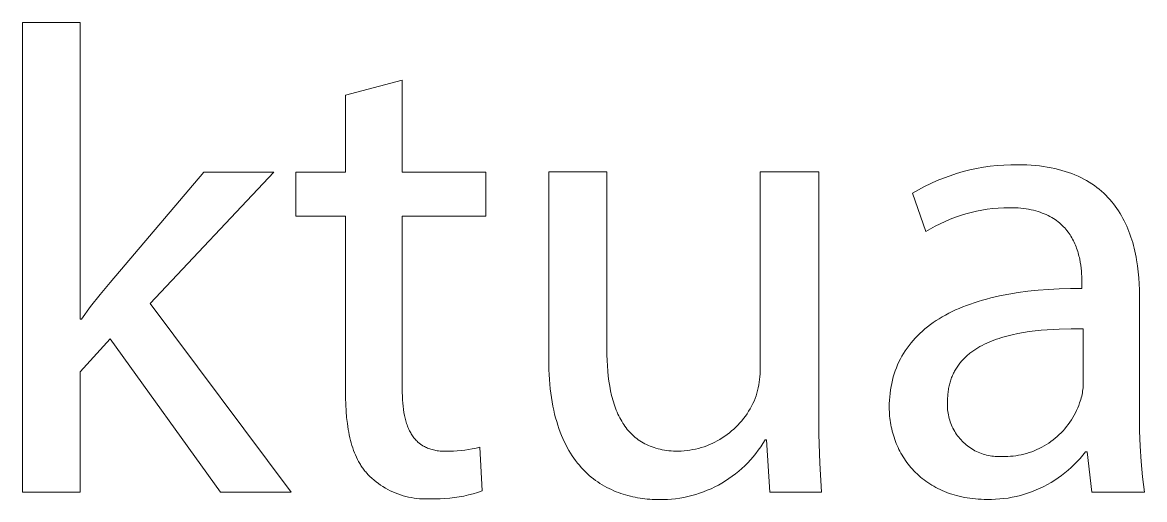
# Model space of a CAD drawing. Header units: millimetres. Extents: x 1102 to 5170, y 19 to 2862.
# Drawn here: x 4759.6 to 4828.7, y 87.2 to 116.6 of the extents above; entities that cross this region are included whole.
import ezdxf

# ---------------------------------------------------------------- set-up
doc = ezdxf.new("R2010")
doc.units = ezdxf.units.MM
doc.header["$MEASUREMENT"] = 0
doc.layers.add('Domyślny', color=7, linetype='Continuous', true_color=0x000000)

msp = doc.modelspace()

# ---------------------------------------------------------------- linework, layer by layer
at = {"layer": 'Domyślny', "color": 18, "lineweight": 15, "true_color": 0x000000}
for p, q in [((4759.599, 87.656), (4759.599, 116.578)), ((4759.599, 116.578), (4763.148, 116.578)), ((4763.148, 116.578), (4763.148, 98.317)), ((4779.482, 112.093), (4782.977, 113.028)), ((4782.977, 113.028), (4782.977, 107.365)), ((4779.482, 107.365), (4779.482, 112.093)), ((4819.171, 107.721), (4819.593, 107.766)), ((4819.593, 107.766), (4820.016, 107.797)), ((4820.016, 107.797), (4820.44, 107.813)), ((4820.44, 107.813), (4820.865, 107.815)), ((4820.865, 107.815), (4821.144, 107.812)), ((4821.144, 107.812), (4821.416, 107.803)), ((4821.416, 107.803), (4821.681, 107.788)), ((4821.681, 107.788), (4821.94, 107.768)), ((4821.94, 107.768), (4822.193, 107.742)), ((4764.99, 100.566), (4770.761, 107.367)), ((4775.082, 107.367), (4767.469, 99.266)), ((4770.761, 107.367), (4775.082, 107.367)), ((4776.421, 104.642), (4776.421, 107.365)), ((4776.421, 107.365), (4779.482, 107.365)), ((4782.977, 107.365), (4788.112, 107.365)), ((4788.112, 107.365), (4788.112, 104.642)), ((4791.994, 95.83), (4791.994, 107.372)), ((4791.994, 107.372), (4795.571, 107.372)), ((4795.571, 107.372), (4795.571, 96.453)), ((4805.013, 95.275), (4805.013, 107.372)), ((4805.013, 107.372), (4808.616, 107.372)), ((4808.616, 107.372), (4808.616, 93.026)), ((4816.295, 106.998), (4816.694, 107.143)), ((4816.694, 107.143), (4817.098, 107.275)), ((4817.098, 107.275), (4817.506, 107.393)), ((4817.506, 107.393), (4817.917, 107.496)), ((4817.917, 107.496), (4818.332, 107.586)), ((4818.332, 107.586), (4818.75, 107.66)), ((4818.75, 107.66), (4819.171, 107.721)), ((4822.193, 107.742), (4822.44, 107.71)), ((4822.44, 107.71), (4822.68, 107.673)), ((4822.68, 107.673), (4822.914, 107.63)), ((4822.914, 107.63), (4823.142, 107.583)), ((4823.142, 107.583), (4823.364, 107.53)), ((4823.364, 107.53), (4823.58, 107.472)), ((4823.58, 107.472), (4823.79, 107.409)), ((4823.79, 107.409), (4823.994, 107.341)), ((4823.994, 107.341), (4824.193, 107.269)), ((4824.193, 107.269), (4824.386, 107.192)), ((4824.386, 107.192), (4824.573, 107.11)), ((4824.573, 107.11), (4824.755, 107.024)), ((4814.757, 106.28), (4815.132, 106.479)), ((4815.132, 106.479), (4815.514, 106.665)), ((4815.514, 106.665), (4815.902, 106.838)), ((4815.902, 106.838), (4816.295, 106.998)), ((4824.755, 107.024), (4824.931, 106.933)), ((4824.931, 106.933), (4825.102, 106.838)), ((4825.102, 106.838), (4825.268, 106.739)), ((4825.268, 106.739), (4825.428, 106.636)), ((4825.428, 106.636), (4825.583, 106.529)), ((4825.583, 106.529), (4825.733, 106.418)), ((4825.733, 106.418), (4825.879, 106.303)), ((4814.39, 106.068), (4814.757, 106.28)), ((4815.202, 103.697), (4814.39, 106.068)), ((4825.879, 106.303), (4826.019, 106.185)), ((4826.019, 106.185), (4826.154, 106.063)), ((4826.154, 106.063), (4826.284, 105.938)), ((4826.284, 105.938), (4826.41, 105.809)), ((4826.41, 105.809), (4826.531, 105.677)), ((4826.531, 105.677), (4826.647, 105.541)), ((4818.655, 105.021), (4818.323, 104.955)), ((4818.989, 105.074), (4818.655, 105.021)), ((4819.324, 105.116), (4818.989, 105.074)), ((4819.661, 105.147), (4819.324, 105.116)), ((4819.999, 105.166), (4819.661, 105.147)), ((4820.337, 105.173), (4819.999, 105.166)), ((4820.523, 105.171), (4820.337, 105.173)), ((4820.704, 105.165), (4820.523, 105.171)), ((4820.879, 105.155), (4820.704, 105.165)), ((4821.05, 105.14), (4820.879, 105.155)), ((4821.216, 105.122), (4821.05, 105.14)), ((4821.377, 105.099), (4821.216, 105.122)), ((4821.533, 105.074), (4821.377, 105.099)), ((4821.684, 105.044), (4821.533, 105.074)), ((4821.831, 105.011), (4821.684, 105.044)), ((4821.973, 104.974), (4821.831, 105.011)), ((4826.647, 105.541), (4826.759, 105.403)), ((4826.759, 105.403), (4826.866, 105.262)), ((4826.866, 105.262), (4826.969, 105.117)), ((4826.969, 105.117), (4827.068, 104.97)), ((4779.482, 104.642), (4776.421, 104.642)), ((4779.482, 93.886), (4779.482, 104.642)), ((4788.112, 104.642), (4782.977, 104.642)), ((4782.977, 104.642), (4782.977, 94.008)), ((4816.397, 104.329), (4816.091, 104.186)), ((4816.709, 104.461), (4816.397, 104.329)), ((4817.024, 104.582), (4816.709, 104.461)), ((4817.344, 104.692), (4817.024, 104.582)), ((4817.667, 104.791), (4817.344, 104.692)), ((4817.994, 104.879), (4817.667, 104.791)), ((4818.323, 104.955), (4817.994, 104.879)), ((4822.11, 104.935), (4821.973, 104.974)), ((4822.243, 104.891), (4822.11, 104.935)), ((4822.372, 104.845), (4822.243, 104.891)), ((4822.496, 104.796), (4822.372, 104.845)), ((4822.617, 104.744), (4822.496, 104.796)), ((4822.733, 104.689), (4822.617, 104.744)), ((4822.844, 104.631), (4822.733, 104.689)), ((4822.952, 104.571), (4822.844, 104.631)), ((4823.056, 104.508), (4822.952, 104.571)), ((4823.156, 104.442), (4823.056, 104.508)), ((4823.253, 104.374), (4823.156, 104.442)), ((4823.345, 104.304), (4823.253, 104.374)), ((4823.434, 104.232), (4823.345, 104.304)), ((4827.068, 104.97), (4827.162, 104.82)), ((4827.162, 104.82), (4827.252, 104.668)), ((4827.252, 104.668), (4827.338, 104.513)), ((4827.338, 104.513), (4827.42, 104.356)), ((4827.42, 104.356), (4827.498, 104.196)), ((4815.493, 103.87), (4815.202, 103.697)), ((4815.789, 104.033), (4815.493, 103.87)), ((4816.091, 104.186), (4815.789, 104.033)), ((4823.519, 104.158), (4823.434, 104.232)), ((4823.601, 104.081), (4823.519, 104.158)), ((4823.679, 104.003), (4823.601, 104.081)), ((4823.754, 103.923), (4823.679, 104.003)), ((4823.826, 103.842), (4823.754, 103.923)), ((4823.894, 103.758), (4823.826, 103.842)), ((4823.959, 103.674), (4823.894, 103.758)), ((4824.022, 103.588), (4823.959, 103.674)), ((4827.498, 104.196), (4827.572, 104.034)), ((4827.572, 104.034), (4827.642, 103.87)), ((4827.642, 103.87), (4827.709, 103.704)), ((4827.709, 103.704), (4827.771, 103.536)), ((4824.081, 103.5), (4824.022, 103.588)), ((4824.137, 103.412), (4824.081, 103.5)), ((4824.19, 103.322), (4824.137, 103.412)), ((4824.241, 103.232), (4824.19, 103.322)), ((4824.288, 103.14), (4824.241, 103.232)), ((4824.333, 103.048), (4824.288, 103.14)), ((4824.376, 102.955), (4824.333, 103.048)), ((4824.416, 102.861), (4824.376, 102.955)), ((4827.771, 103.536), (4827.83, 103.367)), ((4827.83, 103.367), (4827.886, 103.195)), ((4827.886, 103.195), (4827.938, 103.022)), ((4827.938, 103.022), (4827.986, 102.848)), ((4824.454, 102.767), (4824.416, 102.861)), ((4824.489, 102.673), (4824.454, 102.767)), ((4824.522, 102.578), (4824.489, 102.673)), ((4824.552, 102.483), (4824.522, 102.578)), ((4824.581, 102.387), (4824.552, 102.483)), ((4824.607, 102.292), (4824.581, 102.387)), ((4824.631, 102.197), (4824.607, 102.292)), ((4827.986, 102.848), (4828.032, 102.672)), ((4828.032, 102.672), (4828.074, 102.494)), ((4828.074, 102.494), (4828.112, 102.316)), ((4828.112, 102.316), (4828.148, 102.136)), ((4824.654, 102.102), (4824.631, 102.197)), ((4824.674, 102.007), (4824.654, 102.102)), ((4824.71, 101.819), (4824.674, 102.007)), ((4824.739, 101.633), (4824.71, 101.819)), ((4824.762, 101.45), (4824.739, 101.633)), ((4828.148, 102.136), (4828.18, 101.955)), ((4828.18, 101.955), (4828.237, 101.591)), ((4828.237, 101.591), (4828.281, 101.224)), ((4824.78, 101.271), (4824.762, 101.45)), ((4824.793, 101.097), (4824.78, 101.271)), ((4824.801, 100.927), (4824.793, 101.097)), ((4824.806, 100.764), (4824.801, 100.927)), ((4828.281, 101.224), (4828.315, 100.855)), ((4828.315, 100.855), (4828.338, 100.484)), ((4764.381, 99.834), (4764.99, 100.566)), ((4822.756, 100.144), (4823.419, 100.178)), ((4823.419, 100.178), (4824.103, 100.198)), ((4824.103, 100.198), (4824.807, 100.202)), ((4824.807, 100.608), (4824.806, 100.764)), ((4824.807, 100.202), (4824.807, 100.608)), ((4828.338, 100.484), (4828.352, 100.112)), ((4763.794, 99.084), (4764.381, 99.834)), ((4818.433, 99.402), (4818.684, 99.478)), ((4818.684, 99.478), (4818.941, 99.549)), ((4818.941, 99.549), (4819.203, 99.617)), ((4819.203, 99.617), (4819.743, 99.742)), ((4819.743, 99.742), (4820.304, 99.853)), ((4820.304, 99.853), (4820.886, 99.948)), ((4820.886, 99.948), (4821.489, 100.028)), ((4821.489, 100.028), (4822.112, 100.094)), ((4822.112, 100.094), (4822.756, 100.144)), ((4828.352, 100.112), (4828.356, 99.741)), ((4828.356, 99.741), (4828.356, 92.372)), ((4763.229, 98.317), (4763.794, 99.084)), ((4767.469, 99.266), (4776.139, 87.656)), ((4816.616, 98.669), (4816.824, 98.774)), ((4816.824, 98.774), (4817.038, 98.874)), ((4817.038, 98.874), (4817.257, 98.971)), ((4817.257, 98.971), (4817.481, 99.065)), ((4817.481, 99.065), (4817.711, 99.155)), ((4817.711, 99.155), (4817.946, 99.241)), ((4817.946, 99.241), (4818.187, 99.323)), ((4818.187, 99.323), (4818.433, 99.402)), ((4763.148, 98.317), (4763.229, 98.317)), ((4815.485, 97.97), (4815.659, 98.096)), ((4815.659, 98.096), (4815.84, 98.217)), ((4815.84, 98.217), (4816.025, 98.336)), ((4816.025, 98.336), (4816.217, 98.451)), ((4816.217, 98.451), (4816.414, 98.562)), ((4816.414, 98.562), (4816.616, 98.669)), ((4814.697, 97.292), (4814.843, 97.435)), ((4814.843, 97.435), (4814.995, 97.574)), ((4814.995, 97.574), (4815.153, 97.709)), ((4815.153, 97.709), (4815.316, 97.842)), ((4815.316, 97.842), (4815.485, 97.97)), ((4820.869, 97.424), (4820.528, 97.351)), ((4821.218, 97.487), (4820.869, 97.424)), ((4821.573, 97.542), (4821.218, 97.487)), ((4821.933, 97.589), (4821.573, 97.542)), ((4822.297, 97.627), (4821.933, 97.589)), ((4822.665, 97.658), (4822.297, 97.627)), ((4823.034, 97.682), (4822.665, 97.658)), ((4823.406, 97.699), (4823.034, 97.682)), ((4824.15, 97.715), (4823.406, 97.699)), ((4824.888, 97.709), (4824.15, 97.715)), ((4824.888, 94.295), (4824.888, 97.709)), ((4764.99, 97.098), (4763.148, 95.066)), ((4771.791, 87.656), (4764.99, 97.098)), ((4814.17, 96.688), (4814.293, 96.844)), ((4814.293, 96.844), (4814.422, 96.997)), ((4814.422, 96.997), (4814.556, 97.146)), ((4814.556, 97.146), (4814.697, 97.292)), ((4818.812, 96.764), (4818.673, 96.694)), ((4818.954, 96.832), (4818.812, 96.764)), ((4819.1, 96.896), (4818.954, 96.832)), ((4819.248, 96.957), (4819.1, 96.896)), ((4819.399, 97.016), (4819.248, 96.957)), ((4819.553, 97.072), (4819.399, 97.016)), ((4819.709, 97.125), (4819.553, 97.072)), ((4819.868, 97.175), (4819.709, 97.125)), ((4820.03, 97.223), (4819.868, 97.175)), ((4820.194, 97.268), (4820.03, 97.223)), ((4820.528, 97.351), (4820.194, 97.268)), ((4795.571, 96.453), (4795.574, 96.106)), ((4795.574, 96.106), (4795.584, 95.767)), ((4813.641, 95.857), (4813.735, 96.03)), ((4813.735, 96.03), (4813.835, 96.199)), ((4813.835, 96.199), (4813.941, 96.366)), ((4813.941, 96.366), (4814.052, 96.528)), ((4814.052, 96.528), (4814.17, 96.688)), ((4817.691, 96.016), (4817.637, 95.966)), ((4817.745, 96.065), (4817.691, 96.016)), ((4817.8, 96.112), (4817.745, 96.065)), ((4817.856, 96.159), (4817.8, 96.112)), ((4817.913, 96.205), (4817.856, 96.159)), ((4818.03, 96.295), (4817.913, 96.205)), ((4818.152, 96.381), (4818.03, 96.295)), ((4818.277, 96.464), (4818.152, 96.381)), ((4818.405, 96.544), (4818.277, 96.464)), ((4818.538, 96.62), (4818.405, 96.544)), ((4818.673, 96.694), (4818.538, 96.62)), ((4792.005, 95.198), (4791.994, 95.83)), ((4795.584, 95.767), (4795.601, 95.435)), ((4795.601, 95.435), (4795.626, 95.11)), ((4813.325, 95.132), (4813.395, 95.319)), ((4813.395, 95.319), (4813.471, 95.501)), ((4813.471, 95.501), (4813.553, 95.681)), ((4813.553, 95.681), (4813.641, 95.857)), ((4817.128, 95.362), (4817.089, 95.301)), ((4817.168, 95.421), (4817.128, 95.362)), ((4817.21, 95.48), (4817.168, 95.421)), ((4817.253, 95.538), (4817.21, 95.48)), ((4817.297, 95.595), (4817.253, 95.538)), ((4817.342, 95.65), (4817.297, 95.595)), ((4817.389, 95.705), (4817.342, 95.65)), ((4817.436, 95.759), (4817.389, 95.705)), ((4817.485, 95.813), (4817.436, 95.759)), ((4817.535, 95.865), (4817.485, 95.813)), ((4817.586, 95.916), (4817.535, 95.865)), ((4817.637, 95.966), (4817.586, 95.916)), ((4763.148, 95.066), (4763.148, 87.656)), ((4792.018, 94.893), (4792.005, 95.198)), ((4792.037, 94.595), (4792.018, 94.893)), ((4795.626, 95.11), (4795.658, 94.794)), ((4795.658, 94.794), (4795.697, 94.486)), ((4804.976, 94.593), (4804.993, 94.763)), ((4804.993, 94.763), (4805.005, 94.933)), ((4805.005, 94.933), (4805.012, 95.104)), ((4805.012, 95.104), (4805.013, 95.275)), ((4813.151, 94.555), (4813.203, 94.751)), ((4813.203, 94.751), (4813.261, 94.943)), ((4813.261, 94.943), (4813.325, 95.132)), ((4816.766, 94.641), (4816.742, 94.57)), ((4816.793, 94.712), (4816.766, 94.641)), ((4816.82, 94.781), (4816.793, 94.712)), ((4816.849, 94.85), (4816.82, 94.781)), ((4816.879, 94.917), (4816.849, 94.85)), ((4816.911, 94.984), (4816.879, 94.917)), ((4816.944, 95.049), (4816.911, 94.984)), ((4816.978, 95.114), (4816.944, 95.049)), ((4817.014, 95.177), (4816.978, 95.114)), ((4817.05, 95.24), (4817.014, 95.177)), ((4817.089, 95.301), (4817.05, 95.24)), ((4782.977, 94.008), (4782.98, 93.783)), ((4792.06, 94.304), (4792.037, 94.595)), ((4792.089, 94.021), (4792.06, 94.304)), ((4792.122, 93.745), (4792.089, 94.021)), ((4795.697, 94.486), (4795.744, 94.187)), ((4795.744, 94.187), (4795.799, 93.896)), ((4804.851, 93.922), (4804.891, 94.088)), ((4804.891, 94.088), (4804.924, 94.256)), ((4804.924, 94.256), (4804.953, 94.424)), ((4804.953, 94.424), (4804.976, 94.593)), ((4813.003, 93.739), (4813.031, 93.948)), ((4813.031, 93.948), (4813.065, 94.153)), ((4813.065, 94.153), (4813.105, 94.356)), ((4813.105, 94.356), (4813.151, 94.555)), ((4816.594, 93.96), (4816.583, 93.878)), ((4816.608, 94.04), (4816.594, 93.96)), ((4816.622, 94.119), (4816.608, 94.04)), ((4816.639, 94.196), (4816.622, 94.119)), ((4816.656, 94.273), (4816.639, 94.196)), ((4816.676, 94.349), (4816.656, 94.273)), ((4816.696, 94.424), (4816.676, 94.349)), ((4816.718, 94.497), (4816.696, 94.424)), ((4816.742, 94.57), (4816.718, 94.497)), ((4824.856, 93.874), (4824.869, 93.979)), ((4824.869, 93.979), (4824.879, 94.084)), ((4824.879, 94.084), (4824.885, 94.19)), ((4824.885, 94.19), (4824.888, 94.295)), ((4779.487, 93.459), (4779.482, 93.886)), ((4779.5, 93.044), (4779.487, 93.459)), ((4782.98, 93.783), (4782.986, 93.563)), ((4782.986, 93.563), (4782.996, 93.35)), ((4782.996, 93.35), (4783.011, 93.143)), ((4792.16, 93.476), (4792.122, 93.745)), ((4792.202, 93.214), (4792.16, 93.476)), ((4795.799, 93.896), (4795.863, 93.614)), ((4795.863, 93.614), (4795.897, 93.477)), ((4795.897, 93.477), (4795.934, 93.342)), ((4795.934, 93.342), (4795.973, 93.209)), ((4804.556, 93.106), (4804.631, 93.268)), ((4804.631, 93.268), (4804.701, 93.432)), ((4804.701, 93.432), (4804.756, 93.594)), ((4804.756, 93.594), (4804.806, 93.757)), ((4804.806, 93.757), (4804.851, 93.922)), ((4812.957, 93.094), (4812.966, 93.313)), ((4812.966, 93.313), (4812.982, 93.528)), ((4812.982, 93.528), (4813.003, 93.739)), ((4816.544, 93.279), (4816.537, 93.171)), ((4816.547, 93.456), (4816.544, 93.368)), ((4816.544, 93.368), (4816.544, 93.279)), ((4816.551, 93.543), (4816.547, 93.456)), ((4816.556, 93.628), (4816.551, 93.543)), ((4816.564, 93.713), (4816.556, 93.628)), ((4816.572, 93.796), (4816.564, 93.713)), ((4816.583, 93.878), (4816.572, 93.796)), ((4824.672, 93.157), (4824.708, 93.257)), ((4824.708, 93.257), (4824.741, 93.358)), ((4824.741, 93.358), (4824.77, 93.459)), ((4824.77, 93.459), (4824.797, 93.562)), ((4824.797, 93.562), (4824.82, 93.665)), ((4824.82, 93.665), (4824.839, 93.769)), ((4824.839, 93.769), (4824.856, 93.874)), ((4779.523, 92.643), (4779.5, 93.044)), ((4779.555, 92.255), (4779.523, 92.643)), ((4783.011, 93.143), (4783.03, 92.943)), ((4783.03, 92.943), (4783.054, 92.749)), ((4783.054, 92.749), (4783.083, 92.561)), ((4783.083, 92.561), (4783.117, 92.381)), ((4792.25, 92.959), (4792.202, 93.214)), ((4792.301, 92.71), (4792.25, 92.959)), ((4792.357, 92.468), (4792.301, 92.71)), ((4795.973, 93.209), (4796.014, 93.079)), ((4796.014, 93.079), (4796.057, 92.951)), ((4796.057, 92.951), (4796.103, 92.826)), ((4796.103, 92.826), (4796.15, 92.703)), ((4796.15, 92.703), (4796.2, 92.583)), ((4796.2, 92.583), (4796.252, 92.465)), ((4804.199, 92.487), (4804.296, 92.637)), ((4804.296, 92.637), (4804.388, 92.79)), ((4804.388, 92.79), (4804.475, 92.947)), ((4804.475, 92.947), (4804.556, 93.106)), ((4808.616, 93.026), (4808.62, 91.237)), ((4812.954, 92.873), (4812.957, 93.094)), ((4812.955, 92.739), (4812.954, 92.873)), ((4812.96, 92.605), (4812.955, 92.739)), ((4812.967, 92.472), (4812.96, 92.605)), ((4816.537, 93.171), (4816.533, 93.061)), ((4816.533, 93.061), (4816.534, 92.952)), ((4816.534, 92.952), (4816.538, 92.843)), ((4816.538, 92.843), (4816.546, 92.735)), ((4816.546, 92.735), (4816.558, 92.626)), ((4816.558, 92.626), (4816.573, 92.518)), ((4824.412, 92.54), (4824.485, 92.691)), ((4824.485, 92.691), (4824.552, 92.845)), ((4824.552, 92.845), (4824.615, 93)), ((4824.615, 93), (4824.672, 93.157)), ((4779.598, 91.882), (4779.555, 92.255)), ((4779.624, 91.7), (4779.598, 91.882)), ((4783.117, 92.381), (4783.135, 92.293)), ((4783.135, 92.293), (4783.155, 92.206)), ((4783.155, 92.206), (4783.176, 92.122)), ((4783.176, 92.122), (4783.199, 92.039)), ((4783.199, 92.039), (4783.222, 91.957)), ((4783.222, 91.957), (4783.247, 91.878)), ((4783.247, 91.878), (4783.273, 91.8)), ((4792.417, 92.233), (4792.357, 92.468)), ((4792.482, 92.005), (4792.417, 92.233)), ((4792.55, 91.783), (4792.482, 92.005)), ((4796.252, 92.465), (4796.307, 92.35)), ((4796.307, 92.35), (4796.363, 92.237)), ((4796.363, 92.237), (4796.423, 92.127)), ((4796.423, 92.127), (4796.484, 92.02)), ((4796.484, 92.02), (4796.548, 91.915)), ((4796.548, 91.915), (4796.614, 91.813)), ((4803.641, 91.791), (4803.762, 91.922)), ((4803.762, 91.922), (4803.878, 92.058)), ((4803.878, 92.058), (4803.99, 92.197)), ((4803.99, 92.197), (4804.097, 92.34)), ((4804.097, 92.34), (4804.199, 92.487)), ((4812.978, 92.338), (4812.967, 92.472)), ((4812.991, 92.205), (4812.978, 92.338)), ((4813.008, 92.073), (4812.991, 92.205)), ((4813.027, 91.941), (4813.008, 92.073)), ((4813.049, 91.809), (4813.027, 91.941)), ((4816.573, 92.518), (4816.592, 92.411)), ((4816.592, 92.411), (4816.615, 92.304)), ((4816.615, 92.304), (4816.642, 92.198)), ((4816.642, 92.198), (4816.672, 92.093)), ((4816.672, 92.093), (4816.705, 91.989)), ((4816.705, 91.989), (4816.742, 91.887)), ((4816.742, 91.887), (4816.783, 91.786)), ((4823.973, 91.828), (4824.071, 91.965)), ((4824.071, 91.965), (4824.163, 92.104)), ((4824.163, 92.104), (4824.251, 92.247)), ((4824.251, 92.247), (4824.334, 92.392)), ((4824.334, 92.392), (4824.412, 92.54)), ((4828.356, 92.372), (4828.358, 91.426)), ((4779.652, 91.522), (4779.624, 91.7)), ((4779.683, 91.348), (4779.652, 91.522)), ((4779.716, 91.177), (4779.683, 91.348)), ((4779.753, 91.01), (4779.716, 91.177)), ((4783.273, 91.8), (4783.301, 91.724)), ((4783.301, 91.724), (4783.33, 91.649)), ((4783.33, 91.649), (4783.36, 91.576)), ((4783.36, 91.576), (4783.392, 91.506)), ((4783.392, 91.506), (4783.425, 91.436)), ((4783.425, 91.436), (4783.46, 91.369)), ((4783.46, 91.369), (4783.496, 91.303)), ((4783.496, 91.303), (4783.533, 91.239)), ((4783.533, 91.239), (4783.572, 91.177)), ((4783.572, 91.177), (4783.612, 91.117)), ((4792.622, 91.567), (4792.55, 91.783)), ((4792.699, 91.358), (4792.622, 91.567)), ((4792.779, 91.155), (4792.699, 91.358)), ((4796.614, 91.813), (4796.682, 91.714)), ((4796.682, 91.714), (4796.753, 91.618)), ((4796.753, 91.618), (4796.827, 91.525)), ((4796.827, 91.525), (4796.903, 91.434)), ((4796.903, 91.434), (4796.981, 91.347)), ((4796.981, 91.347), (4797.062, 91.262)), ((4797.062, 91.262), (4797.145, 91.18)), ((4797.145, 91.18), (4797.232, 91.101)), ((4802.826, 91.097), (4802.971, 91.2)), ((4802.971, 91.2), (4803.113, 91.309)), ((4803.113, 91.309), (4803.251, 91.423)), ((4803.251, 91.423), (4803.385, 91.541)), ((4803.385, 91.541), (4803.515, 91.664)), ((4803.515, 91.664), (4803.641, 91.791)), ((4808.62, 91.237), (4808.674, 89.448)), ((4813.075, 91.678), (4813.049, 91.809)), ((4813.103, 91.548), (4813.075, 91.678)), ((4813.134, 91.418), (4813.103, 91.548)), ((4813.169, 91.289), (4813.134, 91.418)), ((4813.206, 91.161), (4813.169, 91.289)), ((4816.783, 91.786), (4816.827, 91.686)), ((4816.827, 91.686), (4816.875, 91.588)), ((4816.875, 91.588), (4816.926, 91.491)), ((4816.926, 91.491), (4816.98, 91.397)), ((4816.98, 91.397), (4817.037, 91.304)), ((4817.037, 91.304), (4817.098, 91.213)), ((4817.098, 91.213), (4817.162, 91.124)), ((4823.296, 91.088), (4823.419, 91.202)), ((4823.419, 91.202), (4823.539, 91.319)), ((4823.539, 91.319), (4823.654, 91.441)), ((4823.654, 91.441), (4823.765, 91.566)), ((4823.765, 91.566), (4823.871, 91.696)), ((4823.871, 91.696), (4823.973, 91.828)), ((4828.358, 91.426), (4828.389, 90.481)), ((4779.792, 90.847), (4779.753, 91.01)), ((4779.835, 90.687), (4779.792, 90.847)), ((4779.88, 90.531), (4779.835, 90.687)), ((4779.929, 90.379), (4779.88, 90.531)), ((4783.612, 91.117), (4783.654, 91.058)), ((4783.654, 91.058), (4783.697, 91.001)), ((4783.697, 91.001), (4783.742, 90.946)), ((4783.742, 90.946), (4783.788, 90.893)), ((4783.788, 90.893), (4783.836, 90.842)), ((4783.836, 90.842), (4783.885, 90.792)), ((4783.885, 90.792), (4783.936, 90.745)), ((4783.936, 90.745), (4783.962, 90.721)), ((4783.962, 90.721), (4783.988, 90.699)), ((4783.988, 90.699), (4784.015, 90.677)), ((4784.015, 90.677), (4784.042, 90.655)), ((4784.042, 90.655), (4784.07, 90.634)), ((4784.07, 90.634), (4784.098, 90.613)), ((4784.098, 90.613), (4784.126, 90.592)), ((4784.126, 90.592), (4784.155, 90.573)), ((4784.155, 90.573), (4784.184, 90.553)), ((4784.184, 90.553), (4784.214, 90.534)), ((4784.214, 90.534), (4784.244, 90.516)), ((4784.244, 90.516), (4784.275, 90.498)), ((4784.275, 90.498), (4784.337, 90.463)), ((4792.862, 90.958), (4792.779, 91.155)), ((4792.949, 90.767), (4792.862, 90.958)), ((4793.04, 90.583), (4792.949, 90.767)), ((4793.134, 90.404), (4793.04, 90.583)), ((4797.232, 91.101), (4797.32, 91.025)), ((4797.32, 91.025), (4797.412, 90.953)), ((4797.412, 90.953), (4797.505, 90.883)), ((4797.505, 90.883), (4797.602, 90.816)), ((4797.602, 90.816), (4797.701, 90.753)), ((4797.701, 90.753), (4797.803, 90.693)), ((4797.803, 90.693), (4797.908, 90.636)), ((4797.908, 90.636), (4798.015, 90.582)), ((4798.015, 90.582), (4798.126, 90.531)), ((4798.126, 90.531), (4798.239, 90.484)), ((4798.239, 90.484), (4798.355, 90.44)), ((4801.552, 90.457), (4801.72, 90.518)), ((4801.72, 90.518), (4801.886, 90.584)), ((4801.886, 90.584), (4802.049, 90.656)), ((4802.049, 90.656), (4802.211, 90.733)), ((4802.211, 90.733), (4802.369, 90.816)), ((4802.369, 90.816), (4802.524, 90.904)), ((4802.524, 90.904), (4802.677, 90.998)), ((4802.677, 90.998), (4802.826, 91.097)), ((4805.179, 90.656), (4805.04, 90.445)), ((4805.311, 90.872), (4805.179, 90.656)), ((4805.392, 90.872), (4805.311, 90.872)), ((4805.595, 87.662), (4805.392, 90.872)), ((4813.246, 91.034), (4813.206, 91.161)), ((4813.289, 90.908), (4813.246, 91.034)), ((4813.336, 90.782), (4813.289, 90.908)), ((4813.385, 90.658), (4813.336, 90.782)), ((4813.437, 90.535), (4813.385, 90.658)), ((4813.492, 90.414), (4813.437, 90.535)), ((4817.162, 91.124), (4817.228, 91.038)), ((4817.228, 91.038), (4817.298, 90.954)), ((4817.298, 90.954), (4817.37, 90.872)), ((4817.37, 90.872), (4817.445, 90.793)), ((4817.445, 90.793), (4817.523, 90.717)), ((4817.523, 90.717), (4817.604, 90.643)), ((4817.604, 90.643), (4817.687, 90.572)), ((4817.687, 90.572), (4817.772, 90.504)), ((4817.772, 90.504), (4817.859, 90.439)), ((4822.336, 90.42), (4822.482, 90.501)), ((4822.482, 90.501), (4822.626, 90.587)), ((4822.626, 90.587), (4822.767, 90.678)), ((4822.767, 90.678), (4822.904, 90.774)), ((4822.904, 90.774), (4823.039, 90.874)), ((4823.039, 90.874), (4823.169, 90.979)), ((4823.169, 90.979), (4823.296, 91.088)), ((4779.981, 90.23), (4779.929, 90.379)), ((4780.035, 90.085), (4779.981, 90.23)), ((4780.094, 89.945), (4780.035, 90.085)), ((4780.155, 89.807), (4780.094, 89.945)), ((4780.22, 89.674), (4780.155, 89.807)), ((4784.337, 90.463), (4784.401, 90.431)), ((4784.401, 90.431), (4784.466, 90.4)), ((4784.466, 90.4), (4784.533, 90.371)), ((4784.533, 90.371), (4784.602, 90.344)), ((4784.602, 90.344), (4784.673, 90.319)), ((4784.673, 90.319), (4784.745, 90.296)), ((4784.745, 90.296), (4784.819, 90.275)), ((4784.819, 90.275), (4784.895, 90.256)), ((4784.895, 90.256), (4784.973, 90.239)), ((4784.973, 90.239), (4785.052, 90.224)), ((4785.052, 90.224), (4785.133, 90.211)), ((4785.133, 90.211), (4785.217, 90.2)), ((4785.217, 90.2), (4785.301, 90.191)), ((4785.301, 90.191), (4785.388, 90.184)), ((4785.388, 90.184), (4785.477, 90.179)), ((4785.477, 90.179), (4785.567, 90.176)), ((4785.567, 90.176), (4785.66, 90.175)), ((4785.66, 90.175), (4785.894, 90.174)), ((4785.894, 90.174), (4786.128, 90.18)), ((4786.128, 90.18), (4786.362, 90.194)), ((4786.362, 90.194), (4786.596, 90.215)), ((4786.596, 90.215), (4786.828, 90.244)), ((4786.828, 90.244), (4787.06, 90.28)), ((4787.06, 90.28), (4787.29, 90.324)), ((4787.29, 90.324), (4787.519, 90.374)), ((4787.519, 90.374), (4787.746, 90.432)), ((4787.746, 90.432), (4787.895, 87.736)), ((4793.231, 90.231), (4793.134, 90.404)), ((4793.332, 90.064), (4793.231, 90.231)), ((4793.435, 89.902), (4793.332, 90.064)), ((4793.541, 89.746), (4793.435, 89.902)), ((4798.355, 90.44), (4798.473, 90.399)), ((4798.473, 90.399), (4798.595, 90.362)), ((4798.595, 90.362), (4798.719, 90.328)), ((4798.719, 90.328), (4798.847, 90.297)), ((4798.847, 90.297), (4798.977, 90.27)), ((4798.977, 90.27), (4799.11, 90.247)), ((4799.11, 90.247), (4799.247, 90.227)), ((4799.247, 90.227), (4799.386, 90.211)), ((4799.386, 90.211), (4799.528, 90.198)), ((4799.528, 90.198), (4799.673, 90.189)), ((4799.673, 90.189), (4799.822, 90.183)), ((4799.822, 90.183), (4799.973, 90.181)), ((4799.973, 90.181), (4800.152, 90.188)), ((4800.152, 90.188), (4800.33, 90.2)), ((4800.33, 90.2), (4800.508, 90.219)), ((4800.508, 90.219), (4800.685, 90.244)), ((4800.685, 90.244), (4800.861, 90.274)), ((4800.861, 90.274), (4801.036, 90.311)), ((4801.036, 90.311), (4801.209, 90.354)), ((4801.209, 90.354), (4801.381, 90.403)), ((4801.381, 90.403), (4801.552, 90.457)), ((4804.582, 89.841), (4804.415, 89.651)), ((4804.741, 90.037), (4804.582, 89.841)), ((4804.894, 90.239), (4804.741, 90.037)), ((4805.04, 90.445), (4804.894, 90.239)), ((4813.55, 90.293), (4813.492, 90.414)), ((4813.611, 90.174), (4813.55, 90.293)), ((4813.674, 90.056), (4813.611, 90.174)), ((4813.741, 89.94), (4813.674, 90.056)), ((4813.811, 89.825), (4813.741, 89.94)), ((4813.884, 89.712), (4813.811, 89.825)), ((4817.859, 90.439), (4817.949, 90.377)), ((4817.949, 90.377), (4818.041, 90.318)), ((4818.041, 90.318), (4818.135, 90.263)), ((4818.135, 90.263), (4818.231, 90.21)), ((4818.231, 90.21), (4818.328, 90.161)), ((4818.328, 90.161), (4818.427, 90.115)), ((4818.427, 90.115), (4818.528, 90.073)), ((4818.528, 90.073), (4818.63, 90.034)), ((4818.63, 90.034), (4818.733, 89.999)), ((4818.733, 89.999), (4818.837, 89.967)), ((4818.837, 89.967), (4818.943, 89.939)), ((4818.943, 89.939), (4819.049, 89.915)), ((4819.049, 89.915), (4819.156, 89.894)), ((4819.156, 89.894), (4819.264, 89.877)), ((4819.264, 89.877), (4819.372, 89.863)), ((4819.372, 89.863), (4819.481, 89.853)), ((4819.481, 89.853), (4819.59, 89.848)), ((4819.59, 89.848), (4819.699, 89.845)), ((4819.699, 89.845), (4819.808, 89.847)), ((4819.808, 89.847), (4819.917, 89.852)), ((4819.917, 89.852), (4820.084, 89.851)), ((4820.084, 89.851), (4820.252, 89.855)), ((4820.252, 89.855), (4820.419, 89.865)), ((4820.419, 89.865), (4820.586, 89.88)), ((4820.586, 89.88), (4820.752, 89.902)), ((4820.752, 89.902), (4820.917, 89.929)), ((4820.917, 89.929), (4821.081, 89.962)), ((4821.081, 89.962), (4821.244, 90)), ((4821.244, 90), (4821.406, 90.044)), ((4821.406, 90.044), (4821.566, 90.093)), ((4821.566, 90.093), (4821.724, 90.148)), ((4821.724, 90.148), (4821.881, 90.208)), ((4821.881, 90.208), (4822.035, 90.274)), ((4822.035, 90.274), (4822.186, 90.345)), ((4822.186, 90.345), (4822.336, 90.42)), ((4824.864, 89.934), (4824.698, 89.737)), ((4825.024, 90.137), (4824.864, 89.934)), ((4825.132, 90.137), (4825.024, 90.137)), ((4825.417, 87.658), (4825.132, 90.137)), ((4828.389, 90.481), (4828.452, 89.537)), ((4780.288, 89.545), (4780.22, 89.674)), ((4780.359, 89.42), (4780.288, 89.545)), ((4780.397, 89.359), (4780.359, 89.42)), ((4780.434, 89.298), (4780.397, 89.359)), ((4780.473, 89.239), (4780.434, 89.298)), ((4780.513, 89.181), (4780.473, 89.239)), ((4780.554, 89.124), (4780.513, 89.181)), ((4780.595, 89.068), (4780.554, 89.124)), ((4793.651, 89.596), (4793.541, 89.746)), ((4793.763, 89.451), (4793.651, 89.596)), ((4793.877, 89.312), (4793.763, 89.451)), ((4793.994, 89.178), (4793.877, 89.312)), ((4794.114, 89.049), (4793.994, 89.178)), ((4803.879, 89.115), (4803.689, 88.949)), ((4804.064, 89.288), (4803.879, 89.115)), ((4804.243, 89.466), (4804.064, 89.288)), ((4804.415, 89.651), (4804.243, 89.466)), ((4808.674, 89.448), (4808.779, 87.662)), ((4813.959, 89.601), (4813.884, 89.712)), ((4814.038, 89.491), (4813.959, 89.601)), ((4814.119, 89.383), (4814.038, 89.491)), ((4814.204, 89.277), (4814.119, 89.383)), ((4814.291, 89.172), (4814.204, 89.277)), ((4814.381, 89.07), (4814.291, 89.172)), ((4824.159, 89.182), (4823.966, 89.01)), ((4824.345, 89.36), (4824.159, 89.182)), ((4824.525, 89.545), (4824.345, 89.36)), ((4824.698, 89.737), (4824.525, 89.545)), ((4828.452, 89.537), (4828.545, 88.595)), ((4780.638, 89.013), (4780.595, 89.068)), ((4780.681, 88.958), (4780.638, 89.013)), ((4780.726, 88.905), (4780.681, 88.958)), ((4780.771, 88.853), (4780.726, 88.905)), ((4780.817, 88.802), (4780.771, 88.853)), ((4780.864, 88.752), (4780.817, 88.802)), ((4780.985, 88.631), (4780.864, 88.752)), ((4781.11, 88.514), (4780.985, 88.631)), ((4781.239, 88.402), (4781.11, 88.514)), ((4794.236, 88.925), (4794.114, 89.049)), ((4794.36, 88.806), (4794.236, 88.925)), ((4794.487, 88.692), (4794.36, 88.806)), ((4794.615, 88.583), (4794.487, 88.692)), ((4794.746, 88.479), (4794.615, 88.583)), ((4794.878, 88.38), (4794.746, 88.479)), ((4803.085, 88.491), (4802.873, 88.352)), ((4803.291, 88.637), (4803.085, 88.491)), ((4803.493, 88.789), (4803.291, 88.637)), ((4803.689, 88.949), (4803.493, 88.789)), ((4814.474, 88.97), (4814.381, 89.07)), ((4814.57, 88.872), (4814.474, 88.97)), ((4814.669, 88.776), (4814.57, 88.872)), ((4814.771, 88.682), (4814.669, 88.776)), ((4814.876, 88.59), (4814.771, 88.682)), ((4814.984, 88.501), (4814.876, 88.59)), ((4815.094, 88.414), (4814.984, 88.501)), ((4815.208, 88.33), (4815.094, 88.414)), ((4823.355, 88.535), (4823.141, 88.391)), ((4823.564, 88.686), (4823.355, 88.535)), ((4823.768, 88.844), (4823.564, 88.686)), ((4823.966, 89.01), (4823.768, 88.844)), ((4828.545, 88.595), (4828.668, 87.658)), ((4781.371, 88.294), (4781.239, 88.402)), ((4781.507, 88.19), (4781.371, 88.294)), ((4781.647, 88.092), (4781.507, 88.19)), ((4781.79, 87.998), (4781.647, 88.092)), ((4781.937, 87.91), (4781.79, 87.998)), ((4782.086, 87.826), (4781.937, 87.91)), ((4782.238, 87.748), (4782.086, 87.826)), ((4782.393, 87.675), (4782.238, 87.748)), ((4787.895, 87.736), (4787.617, 87.642)), ((4795.012, 88.285), (4794.878, 88.38)), ((4795.148, 88.195), (4795.012, 88.285)), ((4795.286, 88.11), (4795.148, 88.195)), ((4795.424, 88.029), (4795.286, 88.11)), ((4795.565, 87.952), (4795.424, 88.029)), ((4795.706, 87.879), (4795.565, 87.952)), ((4795.849, 87.811), (4795.706, 87.879)), ((4795.992, 87.747), (4795.849, 87.811)), ((4796.137, 87.686), (4795.992, 87.747)), ((4801.753, 87.77), (4801.518, 87.677)), ((4801.985, 87.871), (4801.753, 87.77)), ((4802.213, 87.98), (4801.985, 87.871)), ((4802.437, 88.096), (4802.213, 87.98)), ((4802.658, 88.22), (4802.437, 88.096)), ((4802.873, 88.352), (4802.658, 88.22)), ((4815.324, 88.248), (4815.208, 88.33)), ((4815.444, 88.169), (4815.324, 88.248)), ((4815.566, 88.093), (4815.444, 88.169)), ((4815.691, 88.019), (4815.566, 88.093)), ((4815.819, 87.948), (4815.691, 88.019)), ((4815.95, 87.88), (4815.819, 87.948)), ((4816.084, 87.815), (4815.95, 87.88)), ((4816.22, 87.752), (4816.084, 87.815)), ((4816.36, 87.693), (4816.22, 87.752)), ((4822.001, 87.79), (4821.762, 87.694)), ((4822.237, 87.894), (4822.001, 87.79)), ((4822.469, 88.006), (4822.237, 87.894)), ((4822.698, 88.127), (4822.469, 88.006)), ((4822.921, 88.255), (4822.698, 88.127)), ((4823.141, 88.391), (4822.921, 88.255)), ((4763.148, 87.656), (4759.599, 87.656)), ((4776.139, 87.656), (4771.791, 87.656)), ((4782.55, 87.607), (4782.393, 87.675)), ((4782.709, 87.545), (4782.55, 87.607)), ((4782.871, 87.489), (4782.709, 87.545)), ((4783.034, 87.438), (4782.871, 87.489)), ((4783.199, 87.393), (4783.034, 87.438)), ((4783.365, 87.353), (4783.199, 87.393)), ((4783.533, 87.32), (4783.365, 87.353)), ((4783.702, 87.292), (4783.533, 87.32)), ((4783.871, 87.27), (4783.702, 87.292)), ((4784.041, 87.254), (4783.871, 87.27)), ((4784.212, 87.243), (4784.041, 87.254)), ((4784.383, 87.239), (4784.212, 87.243)), ((4784.554, 87.241), (4784.383, 87.239)), ((4784.725, 87.248), (4784.554, 87.241)), ((4785.018, 87.242), (4784.725, 87.248)), ((4785.312, 87.247), (4785.018, 87.242)), ((4785.605, 87.261), (4785.312, 87.247)), ((4785.897, 87.285), (4785.605, 87.261)), ((4786.188, 87.32), (4785.897, 87.285)), ((4786.478, 87.364), (4786.188, 87.32)), ((4786.766, 87.419), (4786.478, 87.364)), ((4787.052, 87.484), (4786.766, 87.419)), ((4787.336, 87.558), (4787.052, 87.484)), ((4787.617, 87.642), (4787.336, 87.558)), ((4796.283, 87.63), (4796.137, 87.686)), ((4796.429, 87.578), (4796.283, 87.63)), ((4796.576, 87.529), (4796.429, 87.578)), ((4796.724, 87.484), (4796.576, 87.529)), ((4796.872, 87.443), (4796.724, 87.484)), ((4797.02, 87.405), (4796.872, 87.443)), ((4797.169, 87.371), (4797.02, 87.405)), ((4797.318, 87.34), (4797.169, 87.371)), ((4797.467, 87.313), (4797.318, 87.34)), ((4797.616, 87.288), (4797.467, 87.313)), ((4797.765, 87.267), (4797.616, 87.288)), ((4797.913, 87.249), (4797.765, 87.267)), ((4798.061, 87.234), (4797.913, 87.249)), ((4798.209, 87.222), (4798.061, 87.234)), ((4798.357, 87.213), (4798.209, 87.222)), ((4798.503, 87.206), (4798.357, 87.213)), ((4798.649, 87.202), (4798.503, 87.206)), ((4798.795, 87.201), (4798.649, 87.202)), ((4799.047, 87.202), (4798.795, 87.201)), ((4799.3, 87.211), (4799.047, 87.202)), ((4799.552, 87.229), (4799.3, 87.211)), ((4799.804, 87.255), (4799.552, 87.229)), ((4800.054, 87.291), (4799.804, 87.255)), ((4800.303, 87.334), (4800.054, 87.291)), ((4800.55, 87.386), (4800.303, 87.334)), ((4800.796, 87.446), (4800.55, 87.386)), ((4801.039, 87.515), (4800.796, 87.446)), ((4801.28, 87.592), (4801.039, 87.515)), ((4801.518, 87.677), (4801.28, 87.592)), ((4808.779, 87.662), (4805.595, 87.662)), ((4816.502, 87.637), (4816.36, 87.693)), ((4816.648, 87.584), (4816.502, 87.637)), ((4816.796, 87.535), (4816.648, 87.584)), ((4816.947, 87.488), (4816.796, 87.535)), ((4817.101, 87.445), (4816.947, 87.488)), ((4817.257, 87.405), (4817.101, 87.445)), ((4817.417, 87.369), (4817.257, 87.405)), ((4817.58, 87.337), (4817.417, 87.369)), ((4817.745, 87.308), (4817.58, 87.337)), ((4817.913, 87.282), (4817.745, 87.308)), ((4818.084, 87.261), (4817.913, 87.282)), ((4818.258, 87.243), (4818.084, 87.261)), ((4818.435, 87.229), (4818.258, 87.243)), ((4818.614, 87.219), (4818.435, 87.229)), ((4818.797, 87.213), (4818.614, 87.219)), ((4818.982, 87.21), (4818.797, 87.213)), ((4819.24, 87.21), (4818.982, 87.21)), ((4819.498, 87.218), (4819.24, 87.21)), ((4819.755, 87.236), (4819.498, 87.218)), ((4820.012, 87.262), (4819.755, 87.236)), ((4820.268, 87.297), (4820.012, 87.262)), ((4820.522, 87.342), (4820.268, 87.297)), ((4820.775, 87.395), (4820.522, 87.342)), ((4821.025, 87.456), (4820.775, 87.395)), ((4821.273, 87.527), (4821.025, 87.456)), ((4821.519, 87.606), (4821.273, 87.527)), ((4821.762, 87.694), (4821.519, 87.606)), ((4828.668, 87.658), (4825.417, 87.658))]:
    msp.add_line(p, q, dxfattribs=at)

doc.saveas('drawing.dxf')
